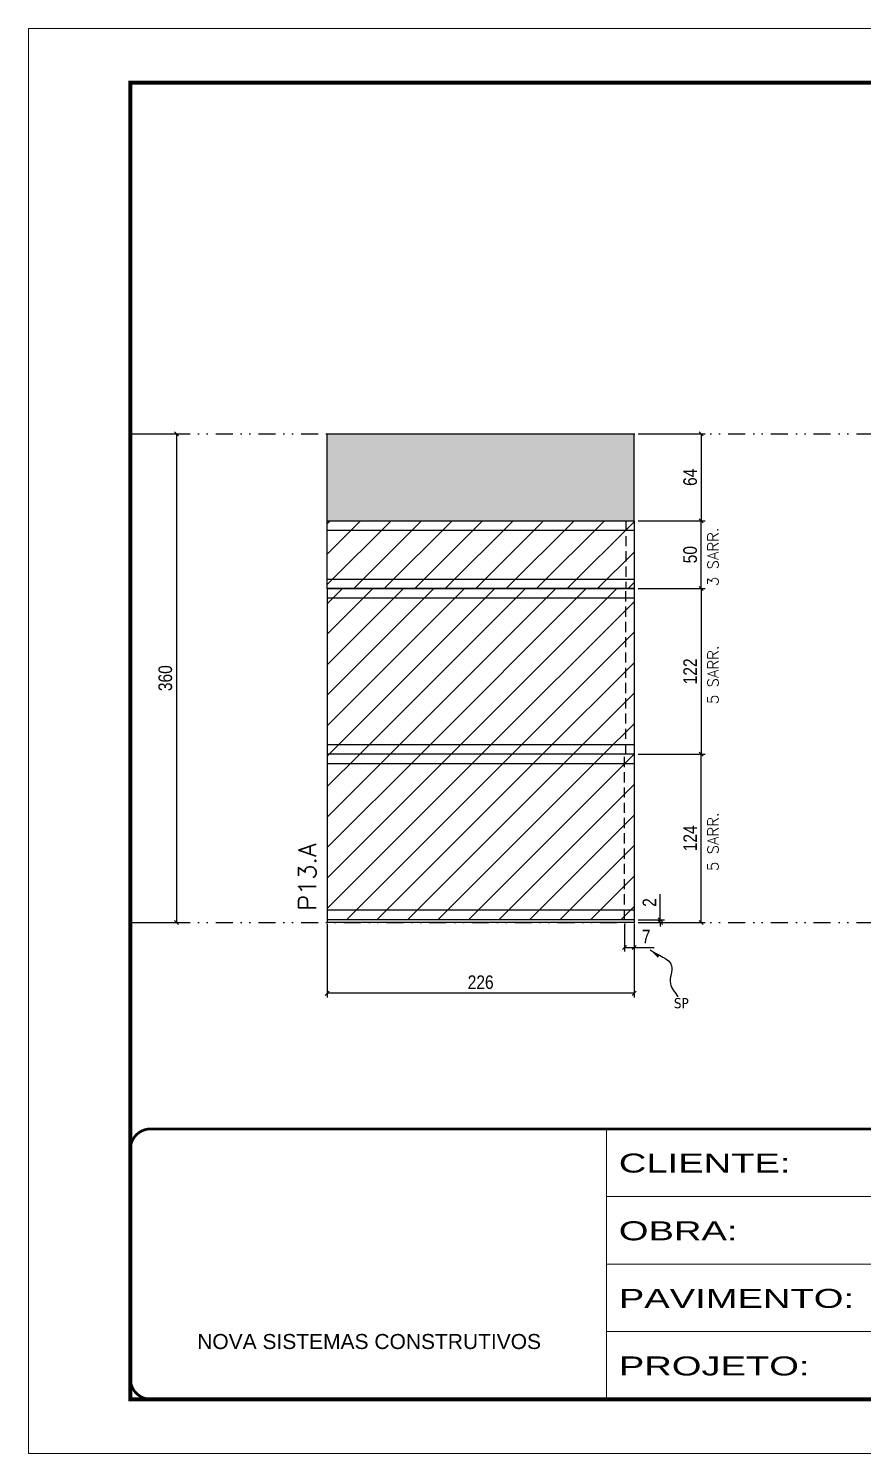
# Model space of a CAD drawing. Extents: x 2949 to 9203, y -16089 to 12527.
# Drawn here: x 2949 to 3563, y -5752 to -4702 of the extents above; entities that cross this region are included whole.
import ezdxf

# ---------------------------------------------------------------- set-up
doc = ezdxf.new("R2010")
doc.units = 0
for name, pattern in [('CONTINUO', [0]), ('DASHED', [0.75, 0.5, -0.25]), ('DIVIDE2', [0.625, 0.25, -0.125, 0, -0.125, 0, -0.125]), ('HIDDEN', [0.375, 0.25, -0.125])]:
    doc.linetypes.add(name, pattern=pattern)
for name, color, linetype in [('COTA', 241, 'Continuous'), ('Nível', 160, 'Continuous'), ('Painéis', 200, 'Continuous'), ('Romaneio', 10, 'Continuous'), ('SARR_2.2x7', 40, 'Continuous'), ('Sarrafo de Pressão', 42, 'HIDDEN'), ('texto', 7, 'Continuous')]:
    doc.layers.add(name, color=color, linetype=linetype)
for name, color, linetype, lineweight in [('Folhas', 255, 'Continuous', 9), ('Hachura', 251, 'Continuous', 9), ('SARRAFO DE PRESSAO', 251, 'DASHED', 9), ('Texto Seção', 7, 'Continuous', 15)]:
    doc.layers.add(name, color=color, linetype=linetype, lineweight=lineweight)
doc.styles.add('ARIAL', font='arial.ttf')
doc.styles.add('COTA TECNICA', font='techl___.ttf', dxfattribs={"height": 10})
doc.styles.add('COTA TECNICA-50', font='techl___.ttf', dxfattribs={"height": 10})
doc.styles.add('REGUA-120', font='ROMANS.shx', dxfattribs={"height": 15})
doc.styles.add('ROMANS', font='romans.shx')
doc.styles.get("Standard").update_dxf_attribs({"font": 'arial.ttf'})
doc.styles.add('Tecnologia', font='')
doc.styles.get('Tecnologia').set_extended_font_data('Forgotten Futurist')
doc.dimstyles.new('COTA PAINEL-50', dxfattribs={"dimtxt": 10, "dimasz": 3, "dimexe": 3, "dimexo": 3, "dimgap": 3, "dimtad": 1, "dimdec": 1, "dimzin": 12, "dimdsep": 46, "dimtxsty": 'COTA TECNICA-50', "dimblk1": 'OBLIQUE', "dimblk2": 'OBLIQUE', "dimsah": 1, "dimcen": 0.9, "dimclrd": 4, "dimclre": 4, "dimclrt": 240, "dimadec": 1, "dimazin": 3, "dimtfac": 1, "dimtdec": 1, "dimtmove": 0, "dimatfit": 3, "dimfxl": 1, "dimtolj": 1, "dimtzin": 12, "dimarcsym": 0})
doc.dimstyles.new('PAINEL', dxfattribs={"dimtxt": 10, "dimasz": 3, "dimexe": 3, "dimexo": 3, "dimgap": 3, "dimtad": 1, "dimdec": 1, "dimzin": 12, "dimdsep": 46, "dimtxsty": 'COTA TECNICA', "dimblk1": 'OBLIQUE', "dimblk2": 'OBLIQUE', "dimsah": 1, "dimcen": 0.9, "dimclrd": 4, "dimclre": 4, "dimclrt": 240, "dimadec": 1, "dimazin": 3, "dimtfac": 1, "dimtdec": 1, "dimtmove": 0, "dimatfit": 3, "dimfxl": 1, "dimtolj": 1, "dimtzin": 12, "dimarcsym": 0})
doc.dimstyles.get("Standard").update_dxf_attribs({"dimtxt": 0.18, "dimasz": 0.18, "dimexe": 0.18, "dimexo": 0.0625, "dimgap": 0.09, "dimtad": 0, "dimtih": 1, "dimtoh": 1, "dimdec": 4, "dimzin": 0, "dimdsep": 46, "dimtxsty": 'Standard', "dimcen": 0.09, "dimadec": 0, "dimazin": 0, "dimtfac": 1, "dimtdec": 4, "dimtofl": 0, "dimtmove": 0, "dimatfit": 3, "dimfxl": 1, "dimtolj": 1, "dimtzin": 0, "dimarcsym": 0})
pattern_1 = [(45, (-129255.467, -37644.947), (-11.2253202, 11.2253202), [])]

# ---------------------------------------------------------------- blocks, each defined once
blk = doc.blocks.new('9999999999')
at = {"color": 30, "linetype": 'CONTINUO'}
for p, q in [((98564.6, 34230.2), (98564.6, 34429.4)), ((98564.6, 34379.6), (99584, 34379.6)), ((98564.6, 34329.8), (99488, 34329.8)), ((98564.6, 34280), (99488, 34280))]:
    blk.add_line(p, q, dxfattribs=at)
at = {"color": 30, "linetype": 'CONTINUO', "const_width": 2}
blk.add_lwpolyline([(99584, 34230.2), (99584, 34414.4, 0.414214), (99569, 34429.4), (98229, 34429.4, 0.414214), (98214, 34414.4), (98214, 34245.2, 0.414214), (98229, 34230.2), (99584, 34230.2)], format="xyb", dxfattribs=at)
at = {"layer": 'Folhas'}
blk.add_lwpolyline([(98139, 34190.2), (99624, 34190.2), (99624, 35240.2), (98139, 35240.2)], close=True, dxfattribs=at)
at = {"layer": 'Folhas', "color": 30, "const_width": 3}
blk.add_lwpolyline([(98214, 34230.2), (99584, 34230.2), (99584, 35200.2), (98214, 35200.2)], close=True, dxfattribs=at)
at = {"color": 7, "linetype": 'Continuous', "ltscale": 5, "style": 'ARIAL'}
blk.add_text('NOVA SISTEMAS CONSTRUTIVOS', height=11.059, dxfattribs=at).set_placement((98263.2, 34267.2))
at = {"layer": 'Folhas', "color": 7, "style": 'Tecnologia', "width": 1.5}
for s, p in [('CLIENTE:', (98573.7, 34397.2)), ('OBRA:', (98573.7, 34347.3)), ('PAVIMENTO:', (98573.7, 34297.5)), ('PROJETO:', (98573.7, 34247.7))]:
    blk.add_text(s, height=14, dxfattribs=at).set_placement(p)
blk = doc.blocks.new('_Oblique')
at = {"color": 0, "linetype": 'ByBlock', "lineweight": -2}
blk.add_line((-0.5, -0.5), (0.5, 0.5), dxfattribs=at)
blk = doc.blocks.new('*D2394')
at = {"layer": 'COTA', "color": 4, "linetype": 'ByBlock', "lineweight": -2, "transparency": 16777216}
for p, q in [((3027, -5000.6), (3061, -5000.6)), ((3058, -5000.6), (3058, -5360.6)), ((3027, -5360.6), (3061, -5360.6))]:
    blk.add_line(p, q, dxfattribs=at)
at = {"layer": 'Defpoints', "color": 0, "linetype": 'ByBlock', "transparency": 16777216}
for p in [(3024, -5000.6), (3024, -5360.6), (3058, -5360.6)]:
    blk.add_point(p, dxfattribs=at)
at = {"layer": 'COTA', "color": 4, "linetype": 'ByBlock', "lineweight": -2, "transparency": 16777216, "xscale": 3, "yscale": 3, "zscale": 3}
for p, rotation in [((3058, -5000.6), 90), ((3058, -5360.6), 270)]:
    blk.add_blockref('_Oblique', p, dxfattribs=dict(at, rotation=rotation))
at = {"layer": 'COTA', "color": 240, "linetype": 'ByBlock', "transparency": 16777216, "insert": (3049.8, -5180.6), "char_height": 10, "attachment_point": 5, "rotation": 90, "style": 'COTA TECNICA'}
blk.add_mtext('\\A1;360', dxfattribs=at)
blk = doc.blocks.new('*D2362')
at = {"layer": 'COTA', "color": 4, "lineweight": -2, "transparency": 16777216}
for p, q in [((3169, -5361.6), (3169, -5415.8)), ((3395, -5361.6), (3395, -5415.8)), ((3395, -5412.8), (3169, -5412.8))]:
    blk.add_line(p, q, dxfattribs=at)
at = {"layer": 'Defpoints', "color": 0, "transparency": 16777216}
for p in [(3169, -5358.6), (3395, -5358.6), (3169, -5412.8)]:
    blk.add_point(p, dxfattribs=at)
at = {"layer": 'COTA', "color": 4, "lineweight": -2, "transparency": 16777216, "xscale": 3, "yscale": 3, "zscale": 3, "rotation": 180}
blk.add_blockref('_Oblique', (3169, -5412.8), dxfattribs=at)
at = {"layer": 'COTA', "color": 4, "lineweight": -2, "transparency": 16777216, "xscale": 3, "yscale": 3, "zscale": 3}
blk.add_blockref('_Oblique', (3395, -5412.8), dxfattribs=at)
at = {"layer": 'COTA', "color": 240, "transparency": 16777216, "insert": (3282, -5404.7), "char_height": 10, "attachment_point": 5, "style": 'COTA TECNICA'}
blk.add_mtext('\\A1;226', dxfattribs=at)
blk = doc.blocks.new('*D2363')
at = {"layer": 'COTA', "color": 4, "lineweight": -2, "transparency": 16777216}
for p, q in [((3388, -5361.6), (3388, -5382.1)), ((3395, -5363.6), (3395, -5382.1)), ((3388, -5379.1), (3395, -5379.1)), ((3395, -5379.1), (3409.7, -5379.1))]:
    blk.add_line(p, q, dxfattribs=at)
at = {"layer": 'Defpoints', "color": 0, "transparency": 16777216}
for p in [(3388, -5358.6), (3395, -5360.6), (3395, -5379.1)]:
    blk.add_point(p, dxfattribs=at)
at = {"layer": 'COTA', "color": 4, "lineweight": -2, "transparency": 16777216, "xscale": 3, "yscale": 3, "zscale": 3, "rotation": 180}
blk.add_blockref('_Oblique', (3388, -5379.1), dxfattribs=at)
at = {"layer": 'COTA', "color": 4, "lineweight": -2, "transparency": 16777216, "xscale": 3, "yscale": 3, "zscale": 3}
blk.add_blockref('_Oblique', (3395, -5379.1), dxfattribs=at)
at = {"layer": 'COTA', "color": 240, "transparency": 16777216, "insert": (3403.9, -5371), "char_height": 10, "attachment_point": 5, "style": 'COTA TECNICA-50'}
blk.add_mtext('\\A1;7', dxfattribs=at)
blk = doc.blocks.new('*D2364')
at = {"layer": 'Defpoints', "color": 0, "linetype": 'ByBlock', "transparency": 16777216}
for p in [(3395, -5236.6), (3444.4, -5236.6), (3395, -5360.6)]:
    blk.add_point(p, dxfattribs=at)
at = {"layer": 'Romaneio', "color": 4, "linetype": 'ByBlock', "lineweight": -2, "transparency": 16777216}
for p, q in [((3398, -5236.6), (3447.4, -5236.6)), ((3444.4, -5360.6), (3444.4, -5236.6)), ((3398, -5360.6), (3447.4, -5360.6))]:
    blk.add_line(p, q, dxfattribs=at)
at = {"layer": 'Romaneio', "color": 4, "linetype": 'ByBlock', "lineweight": -2, "transparency": 16777216, "xscale": 3, "yscale": 3, "zscale": 3}
for p, rotation in [((3444.4, -5236.6), 90), ((3444.4, -5360.6), 270)]:
    blk.add_blockref('_Oblique', p, dxfattribs=dict(at, rotation=rotation))
at = {"layer": 'Romaneio', "color": 240, "linetype": 'ByBlock', "transparency": 16777216, "insert": (3436.3, -5298.6), "char_height": 10, "attachment_point": 5, "rotation": 90, "style": 'COTA TECNICA'}
blk.add_mtext('\\A1;124', dxfattribs=at)
blk = doc.blocks.new('*D2365')
at = {"layer": 'COTA', "color": 4, "lineweight": -2, "transparency": 16777216}
for p, q in [((3414.3, -5358.6), (3414.3, -5339.8)), ((3398, -5358.6), (3417.3, -5358.6)), ((3398, -5360.6), (3417.3, -5360.6)), ((3414.3, -5360.6), (3414.3, -5358.6)), ((3414.3, -5360.6), (3414.3, -5363.6))]:
    blk.add_line(p, q, dxfattribs=at)
at = {"layer": 'Defpoints', "color": 0, "transparency": 16777216}
for p in [(3395, -5358.6), (3395, -5360.6), (3414.3, -5360.6)]:
    blk.add_point(p, dxfattribs=at)
at = {"layer": 'COTA', "color": 4, "lineweight": -2, "transparency": 16777216, "xscale": 3, "yscale": 3, "zscale": 3}
for p, rotation in [((3414.3, -5358.6), 270), ((3414.3, -5360.6), 90)]:
    blk.add_blockref('_Oblique', p, dxfattribs=dict(at, rotation=rotation))
at = {"layer": 'COTA', "color": 240, "transparency": 16777216, "insert": (3406.3, -5345.9), "char_height": 10, "attachment_point": 5, "rotation": 90, "style": 'COTA TECNICA-50'}
blk.add_mtext('\\A1;2', dxfattribs=at)
blk = doc.blocks.new('*D2387')
at = {"layer": 'COTA', "color": 4, "linetype": 'ByBlock', "lineweight": -2, "transparency": 16777216}
for p, q in [((3398, -5114.6), (3447.4, -5114.6)), ((3444.4, -5114.6), (3444.4, -5236.6)), ((3398, -5236.6), (3447.4, -5236.6))]:
    blk.add_line(p, q, dxfattribs=at)
at = {"layer": 'Defpoints', "color": 0, "linetype": 'ByBlock', "transparency": 16777216}
for p in [(3395, -5114.6), (3395, -5236.6), (3444.4, -5236.6)]:
    blk.add_point(p, dxfattribs=at)
at = {"layer": 'COTA', "color": 4, "linetype": 'ByBlock', "lineweight": -2, "transparency": 16777216, "xscale": 3, "yscale": 3, "zscale": 3}
for p, rotation in [((3444.4, -5114.6), 90), ((3444.4, -5236.6), 270)]:
    blk.add_blockref('_Oblique', p, dxfattribs=dict(at, rotation=rotation))
at = {"layer": 'COTA', "color": 240, "linetype": 'ByBlock', "transparency": 16777216, "insert": (3436.3, -5175.6), "char_height": 10, "attachment_point": 5, "rotation": 90, "style": 'COTA TECNICA'}
blk.add_mtext('\\A1;122', dxfattribs=at)
blk = doc.blocks.new('*D2388')
at = {"layer": 'COTA', "color": 4, "linetype": 'ByBlock', "lineweight": -2, "transparency": 16777216}
for p, q in [((3398, -5000.6), (3447.4, -5000.6)), ((3444.4, -5000.6), (3444.4, -5064.6)), ((3398, -5064.6), (3447.4, -5064.6))]:
    blk.add_line(p, q, dxfattribs=at)
at = {"layer": 'Defpoints', "color": 0, "linetype": 'ByBlock', "transparency": 16777216}
for p in [(3395, -5000.6), (3395, -5064.6), (3444.4, -5064.6)]:
    blk.add_point(p, dxfattribs=at)
at = {"layer": 'COTA', "color": 4, "linetype": 'ByBlock', "lineweight": -2, "transparency": 16777216, "xscale": 3, "yscale": 3, "zscale": 3}
for p, rotation in [((3444.4, -5000.6), 90), ((3444.4, -5064.6), 270)]:
    blk.add_blockref('_Oblique', p, dxfattribs=dict(at, rotation=rotation))
at = {"layer": 'COTA', "color": 240, "linetype": 'ByBlock', "transparency": 16777216, "insert": (3436.3, -5032.6), "char_height": 10, "attachment_point": 5, "rotation": 90, "style": 'COTA TECNICA'}
blk.add_mtext('\\A1;64', dxfattribs=at)
blk = doc.blocks.new('*D2400')
at = {"layer": 'COTA', "color": 4, "lineweight": -2, "transparency": 16777216}
for p, q in [((3398, -5064.6), (3447.4, -5064.6)), ((3444.4, -5114.6), (3444.4, -5064.6)), ((3398, -5114.6), (3447.4, -5114.6))]:
    blk.add_line(p, q, dxfattribs=at)
at = {"layer": 'Defpoints', "color": 0, "transparency": 16777216}
for p in [(3395, -5064.6), (3444.4, -5064.6), (3395, -5114.6)]:
    blk.add_point(p, dxfattribs=at)
at = {"layer": 'COTA', "color": 4, "lineweight": -2, "transparency": 16777216, "xscale": 3, "yscale": 3, "zscale": 3}
for p, rotation in [((3444.4, -5064.6), 90), ((3444.4, -5114.6), 270)]:
    blk.add_blockref('_Oblique', p, dxfattribs=dict(at, rotation=rotation))
at = {"layer": 'COTA', "color": 240, "transparency": 16777216, "insert": (3436.3, -5089.6), "char_height": 10, "attachment_point": 5, "rotation": 90, "style": 'COTA TECNICA'}
blk.add_mtext('\\A1;50', dxfattribs=at)

msp = doc.modelspace()

# ---------------------------------------------------------------- hatches: boundary and pattern name
at = {"layer": 'COTA', "linetype": 'ByBlock'}
h = msp.add_hatch(dxfattribs=at)
h.set_pattern_fill('AR-CONC', color=256, scale=0.03)
h.set_pattern_definition([(50, (-129255.4665, -35333.7967), (5.46554007, -0.47817257), [0.5715, -6.2865]), (355, (-129255.4665, -35333.7967), (-1.05730264, 5.73170536), [0.4572, -5.02921753]), (100.4514447, (-129255.011, -35333.8366), (4.40823741, 5.25353256), [0.48570026, -5.34270734]), (46.1842, (-129255.4665, -35332.273), (8.13237123, -1.26126984), [0.85725, -9.42975]), (96.6355576, (-129254.789, -35332.378), (7.122124, 7.42278374), [0.7285507, -8.01406824]), (351.184151, (-129255.4665, -35332.273), (7.122124, 7.42278374), [0.685799, -7.54379196]), (21, (-129254.7045, -35332.6537), (4.54843174, -3.06795595), [0.5715, -6.2865]), (326, (-129254.7045, -35332.6537), (1.85406085, 5.52563898), [0.4572, -5.0292]), (71.451445, (-129254.3255, -35332.9094), (6.40249258, 2.45768307), [0.48570026, -5.34269813]), (37.5, (-129255.4665, -35333.7967), (0.092658098, 2.536651166), [0, -4.96824, 0, -5.1054, 0, -5.04825]), (7.5, (-129255.4665, -35333.7967), (2.004589875, 3.005417245), [0, -2.91084, 0, -4.85394, 0, -1.92405]), (327.5, (-129257.1658, -35333.7967), (4.067717855, -0.17186232), [0, -1.905, 0, -5.9436, 0, -7.8867]), (317.5, (-129257.9278, -35333.7967), (4.44387544, 0.76279473), [0, -2.4765, 0, -3.94716, 0, -5.6007])])
h.paths.add_polyline_path([(3169, -5000.61), (3169, -5064.61), (3395, -5064.61), (3395, -5000.61)])
at = {"layer": 'Hachura', "linetype": 'ByBlock'}
h = msp.add_hatch(dxfattribs=at)
h.set_pattern_fill('ANSI31', color=256, scale=5)
h.set_pattern_definition([(45, (0, 1148.575), (-11.22532, 11.22532), [])])
h.paths.add_polyline_path([(3169, -5064.61), (3169, -5114.61), (3395, -5114.61), (3395, -5064.61)])
h = msp.add_hatch(dxfattribs=at)
h.set_pattern_fill('ANSI31', color=256, scale=5)
h.set_pattern_definition(pattern_1)
h.paths.add_polyline_path([(3395, -5236.61), (3395, -5114.61), (3169, -5114.61), (3169, -5236.61)])
h = msp.add_hatch(dxfattribs=at)
h.set_pattern_fill('ANSI31', color=256, scale=5)
h.set_pattern_definition(pattern_1)
h.paths.add_polyline_path([(3169, -5236.61), (3169, -5358.61), (3395, -5358.61), (3395, -5236.61)])

# ---------------------------------------------------------------- linework, layer by layer
at = {"layer": 'COTA', "linetype": 'ByBlock'}
for p, q in [((3169, -5064.61), (3169, -5000.61)), ((3169, -5000.61), (3395, -5000.61)), ((3395, -5064.61), (3395, -5000.61)), ((3395, -5114.61), (3395, -5114.61))]:
    msp.add_line(p, q, dxfattribs=at)
at = {"layer": 'Nível', "color": 4, "linetype": 'DIVIDE2', "ltscale": 50}
for p, q in [((3024.03, -5000.61), (4394.03, -5000.61)), ((3024.03, -5360.61), (4394.03, -5360.61))]:
    msp.add_line(p, q, dxfattribs=at)
at = {"layer": 'Painéis'}
for p, q in [((3169, -5064.61), (3395, -5064.61)), ((3169, -5114.61), (3169, -5064.61)), ((3395, -5064.61), (3395, -5114.61))]:
    msp.add_line(p, q, dxfattribs=at)
at = {"layer": 'Painéis', "linetype": 'ByBlock'}
for p, q in [((3169, -5114.61), (3169, -5360.61)), ((3395, -5114.61), (3169, -5114.61)), ((3169, -5114.61), (3395, -5114.61)), ((3361, -5114.61), (3361, -5114.61)), ((3395, -5114.61), (3395, -5360.61)), ((3395, -5236.61), (3169, -5236.61)), ((3395, -5358.61), (3169, -5358.61)), ((3395, -5360.61), (3169, -5360.61))]:
    msp.add_line(p, q, dxfattribs=at)
at = {"layer": 'SARR_2.2x7'}
for p, q in [((3169, -5071.61), (3395, -5071.61)), ((3169, -5107.61), (3395, -5107.61)), ((3395, -5121.61), (3169, -5121.61)), ((3395, -5229.61), (3169, -5229.61)), ((3395, -5243.61), (3169, -5243.61)), ((3395, -5351.61), (3169, -5351.61))]:
    msp.add_line(p, q, dxfattribs=at)
at = {"layer": 'Sarrafo de Pressão', "ltscale": 30}
for p, q in [((3389, -5064.61), (3389, -5114.61)), ((3389, -5236.61), (3389, -5114.61)), ((3388, -5358.61), (3388, -5236.61))]:
    msp.add_line(p, q, dxfattribs=at)

# ---------------------------------------------------------------- block references
at = {"layer": 'SARRAFO DE PRESSAO', "color": 6, "linetype": 'ByBlock'}
msp.add_blockref('9999999999', (-95189.94, -39942.1), dxfattribs=at)

# ---------------------------------------------------------------- texts
at = {"layer": 'texto', "color": 0, "insert": (3429.78, -5420.1), "char_height": 7.5, "attachment_point": 5}
msp.add_mtext('{\\fTahoma|b0|i0|c0|p34;\\C4;SP}', dxfattribs=at)
at = {"layer": 'Texto Seção', "linetype": 'Continuous', "style": 'ROMANS'}
for s, p in [('3 SARR.', (3457.15, -5112.77)), ('5 SARR.', (3457.15, -5199.69)), ('5 SARR.', (3457.15, -5322.7))]:
    msp.add_text(s, height=8, rotation=90, dxfattribs=at).set_placement(p)
at = {"layer": 'Texto Seção', "style": 'REGUA-120'}
msp.add_text('P13.A', height=13, rotation=90, dxfattribs=at).set_placement((3160.78, -5351.97))

# ---------------------------------------------------------------- dimensions: what is measured, and where the dimension line sits
at = {"layer": 'COTA', "linetype": 'ByBlock'}
for base, p1, p2, picture, middle in [((3058.03, -5360.61), (3024.03, -5000.61), (3024.03, -5360.61), '*D2394', (3049.81, -5180.61)), ((3444.37, -5064.61), (3395, -5000.61), (3395, -5064.61), '*D2388', (3436.27, -5032.61)), ((3444.37, -5236.61), (3395, -5114.61), (3395, -5236.61), '*D2387', (3436.31, -5175.61))]:
    dim = msp.add_linear_dim(base=base, p1=p1, p2=p2, angle=90, dimstyle='PAINEL', dxfattribs=at)
    dim.commit()
    dim.dimension.update_dxf_attribs({"geometry": picture, "text_midpoint": middle})
at = {"layer": 'COTA'}
dim = msp.add_linear_dim(base=(3444.37, -5064.61), p1=(3395, -5114.61), p2=(3395, -5064.61), angle=90, dimstyle='PAINEL', dxfattribs=at)
dim.commit()
dim.dimension.update_dxf_attribs({"geometry": '*D2400', "text_midpoint": (3436.26, -5089.61)})
dim = msp.add_linear_dim(base=(3414.26, -5360.61), p1=(3395, -5358.61), p2=(3395, -5360.61), angle=90, dimstyle='COTA PAINEL-50', dxfattribs=at)
dim.commit()
dim.dimension.update_dxf_attribs({"geometry": '*D2365', "text_midpoint": (3414.26, -5345.86), "dimtype": 160})
dim = msp.add_linear_dim(base=(3169, -5412.78), p1=(3395, -5358.61), p2=(3169, -5358.61), angle=180, dimstyle='PAINEL', override={"dimarcsym": 2}, dxfattribs=at)
dim.commit()
dim.dimension.update_dxf_attribs({"geometry": '*D2362', "text_midpoint": (3282, -5404.68)})
dim = msp.add_linear_dim(base=(3395, -5379.12), p1=(3388, -5358.61), p2=(3395, -5360.61), dimstyle='COTA PAINEL-50', dxfattribs=at)
dim.commit()
dim.dimension.update_dxf_attribs({"geometry": '*D2363', "text_midpoint": (3403.87, -5371.05)})
at = {"layer": 'Romaneio', "linetype": 'ByBlock'}
dim = msp.add_aligned_dim(p1=(3395, -5360.61), p2=(3395, -5236.61), distance=-49.37, dimstyle='PAINEL', dxfattribs=at)
dim.commit()
dim.dimension.update_dxf_attribs({"geometry": '*D2364', "text_midpoint": (3436.3, -5298.61)})

# ---------------------------------------------------------------- leaders
at = {"layer": 'COTA', "path_type": 1}
msp.add_leader([(3406.83, -5380.79), (3422.62, -5392.62), (3421.69, -5405.63), (3427.24, -5415.41)], dimstyle='Standard', override={"dimasz": 8}, dxfattribs=at)

doc.saveas('drawing.dxf')
